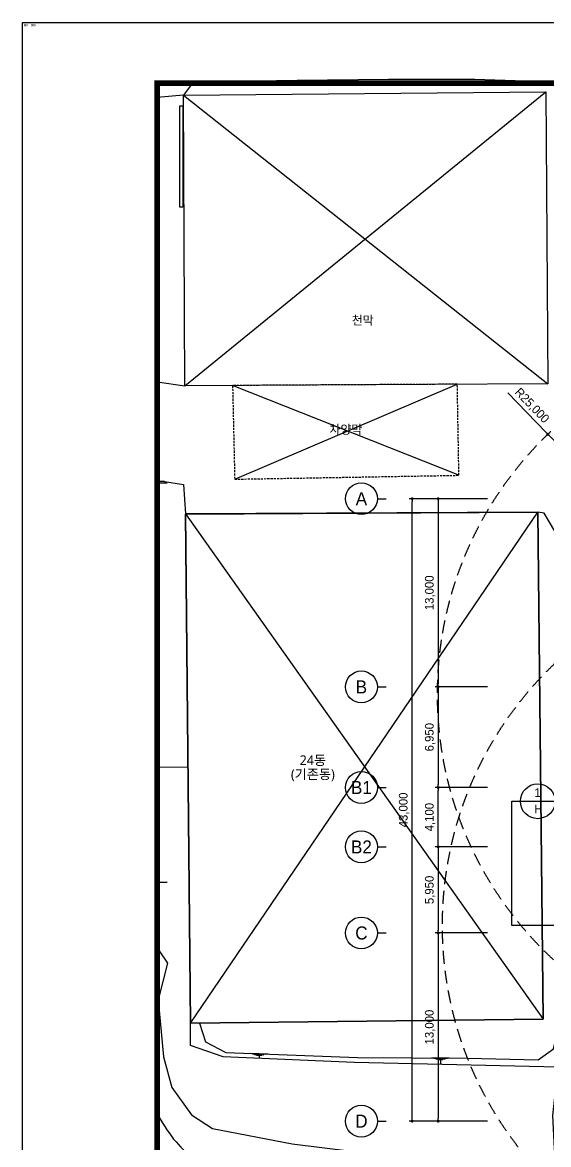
# Model space of a CAD drawing. Header units: millimetres. Extents: x 0 to 168200, y 0 to 118800.
# Drawn here: x 0 to 36319, y 41283 to 118800 of the extents above; entities that cross this region are included whole.
import ezdxf
from ezdxf.enums import TextEntityAlignment as Align

# ---------------------------------------------------------------- set-up
doc = ezdxf.new("R2010")
doc.units = ezdxf.units.MM
doc.header["$LTSCALE"] = 200
for name, pattern in [('CEN-GAUN', [32.2, 30, -1, 0.2, -1]), ('DASHED2', [0.375, 0.25, -0.125]), ('HID', [2.3, 1.5, -0.8])]:
    doc.linetypes.add(name, pattern=pattern)
doc.layers.get('DEFPOINTS').update_dxf_attribs({"color": 137})
for name, color, linetype in [('BACK', 8, 'Continuous'), ('CEN', 1, 'CEN-GAUN'), ('R', 1, 'Continuous'), ('TEXT', 2, 'Continuous'), ('XR-SHEET-SHT', 5, 'Continuous')]:
    doc.layers.add(name, color=color, linetype=linetype)
doc.layers.add('XR-SHEET-TEMP', color=171, linetype='Continuous', plot=False)
doc.layers.add('숨김', color=1, linetype='Continuous', plot=False)
doc.styles.add('ghs', font='')
doc.styles.add('돋움', font='')
doc.styles.add('스타일1', font='')
doc.styles.add('스타일2', font='')
doc.styles.get('ghs').set_extended_font_data('Dotum')
doc.styles.get('돋움').set_extended_font_data('Dotum')
doc.styles.get('스타일1').set_extended_font_data('Malgun Gothic')
doc.styles.get('스타일2').set_extended_font_data('Malgun Gothic', bold=True)
doc.dimstyles.new('M-200', dxfattribs={"dimscale": 200, "dimtxt": 3, "dimasz": 1, "dimexe": 1, "dimexo": 1, "dimgap": 1, "dimtad": 1, "dimdec": 0, "dimdsep": 46, "dimlunit": 6, "dimtxsty": '돋움', "dimblk": 'DOT', "dimcen": 1, "dimclrd": 256, "dimclre": 256, "dimclrt": 256, "dimazin": 0, "dimtfac": 1, "dimtdec": 0, "dimtix": 1, "dimtmove": 2, "dimatfit": 3, "dimldrblk": 'DOT', "dimfxl": 1, "dimtolj": 1, "dimtzin": 1, "dimlwd": -1, "dimlwe": -1, "dimarcsym": 0})

# ---------------------------------------------------------------- blocks, each defined once
blk = doc.blocks.new('XR-SHEET')
at = {"layer": 'XR-SHEET-SHT', "color": 5}
blk.add_lwpolyline([(0, 594), (841, 594), (841, 0), (0, 0)], close=True, dxfattribs=at)
at = {"layer": 'XR-SHEET-SHT', "color": 5, "const_width": 2}
blk.add_lwpolyline([(46.5, 573), (819.5, 573), (819.5, 21), (46.5, 21)], close=True, dxfattribs=at)
at = {"layer": 'XR-SHEET-TEMP'}
for p, q in [((46.5, 435), (50, 435)), ((46.5, 297), (50, 297))]:
    blk.add_line(p, q, dxfattribs=at)
blk = doc.blocks.new('_DOT')
at = {"color": 0, "linetype": 'ByBlock'}
blk.add_line((-0.5, 0), (-1, 0), dxfattribs=at)
at = {"color": 0, "linetype": 'ByBlock', "const_width": 0.5}
blk.add_lwpolyline([(-0.25, 0, 1), (0.25, 0, 1)], format="xyb", close=True, dxfattribs=at)
blk = doc.blocks.new('*D840')
at = {"layer": 'CEN', "ltscale": 3}
for p, q in [((33508, 93205), (36129, 90496)), ((53652, 72385), (36268, 90352))]:
    blk.add_line(p, q, dxfattribs=at)
at = {"layer": 'DEFPOINTS', "color": 0}
for p in [(36268, 90352), (53652, 72385)]:
    blk.add_point(p, dxfattribs=at)
at = {"layer": 'CEN', "linetype": 'ByBlock', "xscale": 200, "yscale": 200, "zscale": 200, "rotation": 314.053847875248}
blk.add_blockref('_DOT', (36268, 90352), dxfattribs=at)
at = {"layer": 'CEN', "insert": (35150, 92311), "char_height": 600, "attachment_point": 5, "rotation": 314.05385, "style": '돋움'}
blk.add_mtext('\\A1;R25,000', dxfattribs=at)
blk = doc.blocks.new('*D841')
at = {"layer": 'BACK'}
for p, q in [((32100, 85900), (26700, 85900)), ((26900, 43100), (26900, 85700)), ((32100, 42900), (26700, 42900))]:
    blk.add_line(p, q, dxfattribs=at)
at = {"layer": 'DEFPOINTS', "color": 0}
for p in [(26900, 85900), (32300, 85900), (32300, 42900)]:
    blk.add_point(p, dxfattribs=at)
at = {"layer": 'BACK', "linetype": 'ByBlock', "xscale": 200, "yscale": 200, "zscale": 200}
for p, rotation in [((26900, 85900), 90), ((26900, 42900), 270)]:
    blk.add_blockref('_DOT', p, dxfattribs=dict(at, rotation=rotation))
at = {"layer": 'BACK', "insert": (26342, 64400), "char_height": 600, "attachment_point": 5, "rotation": 90, "style": '돋움'}
blk.add_mtext('\\A1;43,000', dxfattribs=at)
blk = doc.blocks.new('*D842')
at = {"layer": 'BACK'}
for p, q in [((32100, 85900), (28500, 85900)), ((28700, 85700), (28700, 73100)), ((32100, 72900), (28500, 72900))]:
    blk.add_line(p, q, dxfattribs=at)
at = {"layer": 'DEFPOINTS', "color": 0}
for p in [(32300, 85900), (28700, 72900), (32300, 72900)]:
    blk.add_point(p, dxfattribs=at)
at = {"layer": 'BACK', "linetype": 'ByBlock', "xscale": 200, "yscale": 200, "zscale": 200}
for p, rotation in [((28700, 85900), 90), ((28700, 72900), 270)]:
    blk.add_blockref('_DOT', p, dxfattribs=dict(at, rotation=rotation))
at = {"layer": 'BACK', "insert": (28142, 79400), "char_height": 600, "attachment_point": 5, "rotation": 90, "style": '돋움'}
blk.add_mtext('\\A1;13,000', dxfattribs=at)
blk = doc.blocks.new('*D843')
at = {"layer": 'BACK'}
for p, q in [((32100, 61850), (28500, 61850)), ((28700, 61650), (28700, 56100)), ((32100, 55900), (28500, 55900))]:
    blk.add_line(p, q, dxfattribs=at)
at = {"layer": 'DEFPOINTS', "color": 0}
for p in [(32300, 61850), (28700, 55900), (32300, 55900)]:
    blk.add_point(p, dxfattribs=at)
at = {"layer": 'BACK', "linetype": 'ByBlock', "xscale": 200, "yscale": 200, "zscale": 200}
for p, rotation in [((28700, 61850), 90), ((28700, 55900), 270)]:
    blk.add_blockref('_DOT', p, dxfattribs=dict(at, rotation=rotation))
at = {"layer": 'BACK', "insert": (28142, 58875), "char_height": 600, "attachment_point": 5, "rotation": 90, "style": '돋움'}
blk.add_mtext('\\A1;5,950', dxfattribs=at)
blk = doc.blocks.new('*D844')
at = {"layer": 'BACK'}
for p, q in [((32100, 55900), (28500, 55900)), ((28700, 55700), (28700, 43100)), ((32100, 42900), (28500, 42900))]:
    blk.add_line(p, q, dxfattribs=at)
at = {"layer": 'DEFPOINTS', "color": 0}
for p in [(32300, 55900), (28700, 42900), (32300, 42900)]:
    blk.add_point(p, dxfattribs=at)
at = {"layer": 'BACK', "linetype": 'ByBlock', "xscale": 200, "yscale": 200, "zscale": 200}
for p, rotation in [((28700, 55900), 89.99999999999999), ((28700, 42900), 270)]:
    blk.add_blockref('_DOT', p, dxfattribs=dict(at, rotation=rotation))
at = {"layer": 'BACK', "insert": (28142, 49400), "char_height": 600, "attachment_point": 5, "rotation": 90, "style": '돋움'}
blk.add_mtext('\\A1;13,000', dxfattribs=at)
blk = doc.blocks.new('*D852')
at = {"layer": 'BACK'}
for p, q in [((32100, 65950), (28500, 65950)), ((28700, 62050), (28700, 65750)), ((32100, 61850), (28500, 61850))]:
    blk.add_line(p, q, dxfattribs=at)
at = {"layer": 'DEFPOINTS', "color": 0}
for p in [(28700, 65950), (32300, 65950), (32300, 61850)]:
    blk.add_point(p, dxfattribs=at)
at = {"layer": 'BACK', "linetype": 'ByBlock', "xscale": 200, "yscale": 200, "zscale": 200}
for p, rotation in [((28700, 65950), 90), ((28700, 61850), 270)]:
    blk.add_blockref('_DOT', p, dxfattribs=dict(at, rotation=rotation))
at = {"layer": 'BACK', "insert": (28142, 63900), "char_height": 600, "attachment_point": 5, "rotation": 90, "style": '돋움'}
blk.add_mtext('\\A1;4,100', dxfattribs=at)
blk = doc.blocks.new('*D853')
at = {"layer": 'BACK'}
for p, q in [((32100, 72900), (28500, 72900)), ((28700, 72700), (28700, 66150)), ((32100, 65950), (28500, 65950))]:
    blk.add_line(p, q, dxfattribs=at)
at = {"layer": 'DEFPOINTS', "color": 0}
for p in [(32300, 72900), (28700, 65950), (32300, 65950)]:
    blk.add_point(p, dxfattribs=at)
at = {"layer": 'BACK', "linetype": 'ByBlock', "xscale": 200, "yscale": 200, "zscale": 200}
for p, rotation in [((28700, 72900), 90), ((28700, 65950), 270)]:
    blk.add_blockref('_DOT', p, dxfattribs=dict(at, rotation=rotation))
at = {"layer": 'BACK', "insert": (28142, 69425), "char_height": 600, "attachment_point": 5, "rotation": 90, "style": '돋움'}
blk.add_mtext('\\A1;6,950', dxfattribs=at)
blk = doc.blocks.new('1')
blk.add_line((0, 600), (0, 0))
blk.add_circle((0, 1700), 1100)
at = {"style": '스타일2'}
blk.add_attdef('X', text='', height=900, dxfattribs=at).set_placement((0, 1700), align=Align.MIDDLE)

msp = doc.modelspace()

# ---------------------------------------------------------------- linework, layer by layer
at = {"layer": 'BACK'}
for p, q in [((11107.9, 113782.8), (36127.2, 114017.7)), ((36127.2, 114017.7), (36275.6, 93844.1)), ((11218.1, 93701.1), (11107.9, 113782.8)), ((36275.6, 93844.1), (11218.1, 93701.1)), ((9807, 87084.3), (9300, 87083.8)), ((35579.9, 84975.9), (11265.4, 84865.6)), ((11265.4, 84865.6), (11608.4, 49660.6)), ((35938.1, 49934.2), (35579.9, 84975.9)), ((9300, 67360.1), (11435.8, 67380.9)), ((11608.4, 49660.6), (35938.1, 49934.2)), ((16949.5, 47528.6), (15750.3, 47572.6)), ((16808.1, 47493.8), (15888.7, 47527.5)), ((16666.7, 47458.9), (16027.2, 47482.4)), ((16666.7, 47458.9), (16027.2, 47482.4)), ((16525.4, 47424.1), (16165.6, 47437.3)), ((16349.9, 47550.6), (16338.3, 47234.3)), ((29451.7, 47260), (28251.7, 47268)), ((29311.4, 47221), (28391.4, 47227.1)), ((29171.1, 47181.9), (28531.1, 47186.2)), ((29171.1, 47181.9), (28531.1, 47186.2)), ((29030.9, 47142.9), (28670.9, 47145.3)), ((28851.7, 47264), (28848.6, 46808.7))]:
    msp.add_line(p, q, dxfattribs=at)
at = {"layer": 'BACK', "linetype": 'DASHED2', "ltscale": 3}
for p, q in [((30020.5, 93808.4), (14505, 93719.9)), ((30130.5, 87517.2), (30020.5, 93808.4)), ((14505, 93719.9), (14653.3, 87246.5)), ((14653.3, 87246.5), (30130.5, 87517.2))]:
    msp.add_line(p, q, dxfattribs=at)
at = {"layer": 'BACK'}
for points in [[(36787.5, 114665.2), (31227.2, 114867.9), (25279.9, 114852.2), (18959.4, 114779.1), (11779.2, 114665.4), (11107.9, 113782.8), (9300, 113609.7)], [(11218.1, 93701.1), (36127.2, 114017.7)], [(11107.9, 113782.8), (36275.6, 93844.1)], [(9300, 93976.4), (11218.1, 93701.1)], [(14653.3, 87246.5), (30020.5, 93808.4)], [(30130.5, 87517.2), (14505, 93719.9)], [(9807, 87084.3), (11126, 86881.9), (11265.4, 84865.6)], [(38065, 83182.4), (37129.5, 83039.5), (36024.8, 84897.2), (35579.9, 84975.9)], [(12210.8, 49667.4), (12643.4, 48369.8), (14033.8, 47635.5), (23121.6, 47302.3), (30714, 47251.6), (35607.3, 47130), (36662.2, 47901.8), (37366.6, 50929.5), (37953.6, 57142), (38707.8, 57884.6), (41065, 58147.7)], [(9300, 54563.2), (9443, 54674.6), (10007.3, 53816.5), (9379.6, 51275.2), (9740.7, 47334.5), (10316.3, 45228.7), (11660.6, 43325.9), (13110.3, 42389.6), (18622.7, 41321.9), (24754.7, 40580), (28536.6, 40842), (34254.6, 40481.4), (39061.6, 39755.4), (39437.5, 38683.4)], [(36776.9, 40100.4), (36619.2, 43282.8), (36973.6, 46639.5), (29985.1, 46782.5), (22902.8, 46945.8), (13853, 47343.5), (11592.7, 48136), (11608.4, 49660.6)]]:
    msp.add_lwpolyline(points, dxfattribs=at)
for points in [[(11069.4, 106036.1), (10862.7, 106036.1), (10862.7, 113042), (11069.4, 113042)], [(11265.7, 84834.4), (35579.9, 84975.9), (35938.1, 49934.2), (11608.4, 49660.6)]]:
    msp.add_lwpolyline(points, close=True, dxfattribs=at)
msp.add_lwpolyline([(9300, 43425.9, 0.0432475), (10438.3, 41665, 0.1138141), (13606.3, 39207, 0.1339401), (15584.8, 38708.9), (16560.2, 38709), (22317.8, 38708), (31039.8, 38707.5), (39437.5, 38683.4), (49476.9, 38682.8), (51229.9, 38636.4), (57648.5, 38724.4), (65516.7, 38705.3), (74179.4, 38699), (77372.4, 38712.8), (85278.5, 38804.1)], format="xyb", dxfattribs=at)
at = {"layer": 'CEN', "linetype": 'HID', "ltscale": 3}
for centre in [(53651.8, 72385), (53992.6, 56415)]:
    msp.add_circle(centre, 25000, dxfattribs=at)
at = {"layer": 'R'}
for p, q in [((33777.9, 56415), (33777.9, 64995.9)), ((53992.6, 56415), (33777.9, 56415))]:
    msp.add_line(p, q, dxfattribs=at)
at = {"layer": 'TEXT'}
msp.add_line((33777.9, 64995.9), (36773, 64995.9), dxfattribs=at)
msp.add_circle((35573, 64995.9), 1200, dxfattribs=at)

# ---------------------------------------------------------------- block references
at = {"xscale": 200, "yscale": 200, "zscale": 200}
msp.add_blockref('XR-SHEET', (0, 0), dxfattribs=at)
at = {"layer": 'BACK'}
ref = msp.add_blockref('1', (25100, 85900), dxfattribs=dict(at, rotation=90))
ref.add_attrib('X', 'A', dxfattribs={"layer": '0', "height": 900, "style": '돋움'}).set_placement((23400, 85900), align=Align.MIDDLE)
ref = msp.add_blockref('1', (25100, 72900), dxfattribs=dict(at, rotation=90))
ref.add_attrib('X', 'B', dxfattribs={"layer": '0', "height": 900, "style": '돋움'}).set_placement((23400, 72900), align=Align.MIDDLE)
ref = msp.add_blockref('1', (25100, 61850), dxfattribs=dict(at, rotation=90))
ref.add_attrib('X', 'B2', dxfattribs={"layer": '0', "height": 900, "style": '돋움'}).set_placement((23400, 61850), align=Align.MIDDLE)
ref = msp.add_blockref('1', (25100, 55900), dxfattribs=dict(at, rotation=90))
ref.add_attrib('X', 'C', dxfattribs={"layer": '0', "height": 900, "style": '돋움'}).set_placement((23400, 55900), align=Align.MIDDLE)
ref = msp.add_blockref('1', (25100, 42900), dxfattribs=dict(at, rotation=90))
ref.add_attrib('X', 'D', dxfattribs={"layer": '0', "height": 900, "style": '돋움'}).set_placement((23400, 42900), align=Align.MIDDLE)

# ---------------------------------------------------------------- texts
at = {"layer": 'BACK', "linetype": 'Continuous', "style": '돋움'}
for s, p in [('천막', (23489.2, 97915.8)), ('차양막', (22330.6, 90377.9))]:
    msp.add_text(s, height=600, dxfattribs=at).set_placement(p, align=Align.CENTER)
at = {"layer": 'TEXT', "style": 'ghs'}
for s, p in [('1', (35558.2, 65591.4)), ('H', (35617.7, 64461.1))]:
    msp.add_text(s, height=600, dxfattribs=at).set_placement(p, align=Align.MIDDLE)
at = {"layer": '숨김', "style": 'ghs'}
msp.add_text('MF - 006', height=150, dxfattribs=at).set_placement((93.7, 118541.5))

# ---------------------------------------------------------------- dimensions: what is measured, and where the dimension line sits
at = {"layer": 'BACK'}
for base, p1, p2, angle, picture, middle in [((26900, 85900), (32300, 42900), (32300, 85900), 270, '*D841', (26341.8, 64400)), ((28700, 72900), (32300, 85900), (32300, 72900), 90, '*D842', (28141.8, 79400)), ((28700, 65950), (32300, 72900), (32300, 65950), 270, '*D853', (28141.8, 69425)), ((28700, 65950), (32300, 61850), (32300, 65950), 90, '*D852', (28141.8, 63900)), ((28700, 55900), (32300, 61850), (32300, 55900), 270, '*D843', (28141.8, 58875)), ((28700, 42900), (32300, 55900), (32300, 42900), 270, '*D844', (28141.8, 49400))]:
    dim = msp.add_linear_dim(base=base, p1=p1, p2=p2, angle=angle, dimstyle='M-200', dxfattribs=at)
    dim.commit()
    dim.dimension.update_dxf_attribs({"geometry": picture, "text_midpoint": middle})
at = {"layer": 'CEN', "linetype": 'HID', "ltscale": 3}
dim = msp.add_radius_dim(center=(53651.8, 72385), mpoint=(36268.4, 90352.2), dimstyle='M-200', dxfattribs=at)
dim.commit()
dim.dimension.update_dxf_attribs({"geometry": '*D840', "text_midpoint": (35150.3, 92310.7)})

# ---------------------------------------------------------------- next in the draw order: wipeouts: each hides what was drawn before it
msp.add_wipeout([(18148.8, 68482.7), (18148.8, 66171.4), (21951.1, 66171.4), (21951.1, 68482.7)]).dxf.layer = 'BACK'

# ---------------------------------------------------------------- next in the draw order: linework, layer by layer
at = {"layer": 'BACK'}
for points in [[(11265.4, 84865.6), (35938.1, 49934.2)], [(11608.4, 49660.6), (35579.9, 84975.9)]]:
    msp.add_lwpolyline(points, dxfattribs=at)

# ---------------------------------------------------------------- next in the draw order: block references
ref = msp.add_blockref('1', (25100, 65950), dxfattribs=dict(at, rotation=90))
ref.add_attrib('X', 'B1', dxfattribs={"layer": '0', "height": 900, "style": '돋움'}).set_placement((23400, 65950), align=Align.MIDDLE)

# ---------------------------------------------------------------- next in the draw order: texts
at = {"layer": 'BACK', "style": '스타일1'}
for s, p in [('24동', (20048.6, 67835.6)), ('(기존동)', (20048.6, 66864.7))]:
    msp.add_text(s, height=666.67, dxfattribs=at).set_placement(p, align=Align.MIDDLE_CENTER)

doc.saveas('drawing.dxf')
